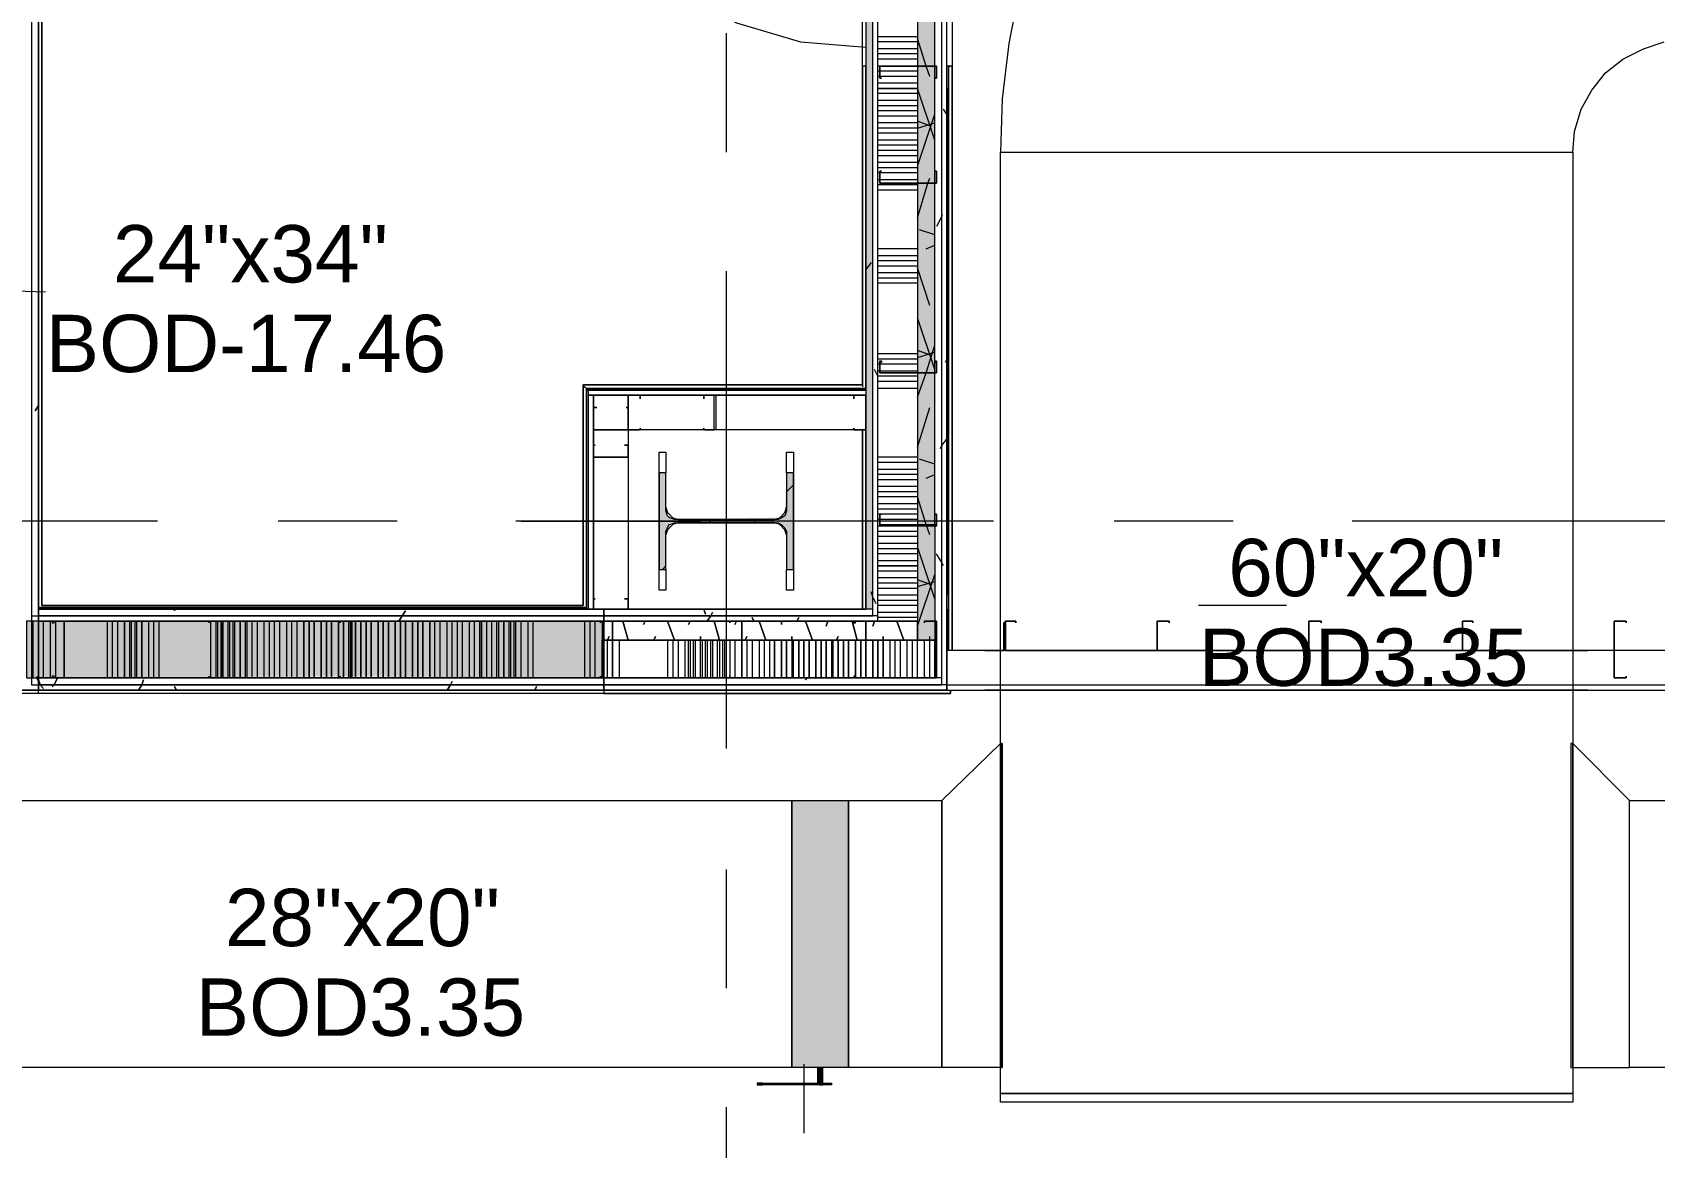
# Model space of a CAD drawing. Header units: metres. Extents: x 98 to 337, y -7 to 53.
# Drawn here: x 115.287 to 119.598, y 24.185 to 27.149 of the extents above; entities that cross this region are included whole.
import ezdxf

# ---------------------------------------------------------------- set-up
doc = ezdxf.new("R2010")
doc.units = ezdxf.units.M
doc.layers.add('HVAC - Ductos', color=5, linetype='Continuous', lineweight=0)
doc.layers.add('PDF_Text', color=7, linetype='Continuous', lineweight=0)
doc.layers.add('PDF_Geometry', color=7, linetype='Continuous', lineweight=0, true_color=0xaaaaaa)
doc.layers.add('PDF_Solid Fills', color=7, linetype='Continuous', lineweight=0, true_color=0xffffff)
doc.styles.add('PDF Helvetica', font='')
doc.styles.get('PDF Helvetica').set_extended_font_data('Helvetica')

msp = doc.modelspace()

# ---------------------------------------------------------------- hatches: boundary and pattern name
at = {"layer": 'PDF_Solid Fills', "lineweight": 0, "transparency": 33554559}
h = msp.add_hatch(color=256, dxfattribs=at)
h.paths.add_polyline_path([(117.6395, 25.8409), (117.6853, 25.8409), (117.6853, 28.3516), (117.6395, 28.3516)])
h.paths.add_polyline_path([(117.6395, 25.5339), (117.6853, 25.5339), (117.6853, 25.8363), (117.6395, 25.8363)])
for points in [[(117.5067, 28.1776), (117.5158, 28.1867), (117.5021, 28.1867), (117.5021, 25.6164), (117.5204, 25.6164), (117.5204, 28.1821), (117.5158, 28.1821), (117.5067, 28.173)], [(116.9705, 25.8775), (116.9705, 25.9783), (116.9523, 25.9783), (116.9523, 25.7218), (116.9705, 25.7218), (116.9705, 25.8272), (116.9797, 25.8454), (117.2775, 25.8454), (117.2913, 25.8318), (117.2913, 25.7218), (117.3096, 25.7218), (117.3096, 25.9783), (117.2913, 25.9783), (117.2867, 25.8684), (117.2684, 25.8592), (116.9935, 25.8546), (116.9935, 25.8592), (116.9797, 25.8638), (116.9751, 25.8638), (116.9751, 25.8775)], [(116.1367, 25.4377), (116.8056, 25.4331), (116.8056, 25.5843), (115.2707, 25.5843), (115.2707, 25.4331), (116.1322, 25.4377)], [(116.8056, 25.4331), (116.8056, 25.5843), (115.3029, 25.5843), (115.3029, 25.4331), (116.1322, 25.4377), (116.1367, 25.4377)]]:
    msp.add_hatch(color=256, dxfattribs=at).paths.add_polyline_path(points)

# ---------------------------------------------------------------- linework, layer by layer
at = {"layer": 'HVAC - Ductos', "lineweight": 0}
msp.add_lwpolyline([(117.9098, 27.2612), (117.8823, 27.1192), (117.864, 26.9726), (117.8594, 26.8305), (119.3805, 26.8305), (119.3851, 26.8855), (119.4034, 26.9451), (119.431, 26.9954), (119.4676, 27.0413), (119.5134, 27.078), (119.5684, 27.1054), (119.6234, 27.1238)], dxfattribs=at)
for points in [[(119.3805, 26.8305), (119.3805, 24.3289), (117.8594, 24.3289), (117.8594, 26.8305)], [(117.864, 25.259), (117.864, 24.3976), (117.7036, 24.3976), (117.7036, 25.1078), (117.8594, 25.259)], [(117.864, 25.259), (117.8594, 25.259), (117.8594, 24.3976), (117.864, 24.3976)], [(119.3759, 24.3976), (119.3805, 24.3976), (119.3805, 25.259), (119.3759, 25.259)], [(119.3759, 24.3976), (119.5318, 24.3976), (119.5318, 25.1078), (119.3805, 25.259), (119.3759, 25.259)], [(117.305, 24.3976), (115.06, 24.3976), (115.06, 25.1078), (117.305, 25.1078)], [(117.4562, 24.3976), (117.305, 24.3976), (117.305, 25.1078), (117.4562, 25.1078)], [(117.4562, 25.1078), (117.7036, 25.1078), (117.7036, 24.3976), (117.4562, 24.3976)], [(119.7791, 24.3976), (119.5318, 24.3976), (119.5318, 25.1078), (119.7791, 25.1078)], [(117.8594, 24.3289), (119.3805, 24.3289), (119.3805, 24.306), (117.8594, 24.306)]]:
    msp.add_lwpolyline(points, close=True, dxfattribs=at)
at = {"layer": 'HVAC - Ductos', "lineweight": 0, "transparency": 33554559}
msp.add_solid([(117.305, 25.1078), (117.305, 24.3977), (117.4562, 25.1078), (117.4562, 24.3977)], dxfattribs=at)
at = {"layer": 'PDF_Geometry', "lineweight": 0}
for points in [[(119.6967, 25.5064), (119.4905, 25.5064), (117.7174, 25.5064), (117.7174, 25.6164), (117.7174, 28.3837), (117.7174, 29.9873), (117.5021, 29.9873), (116.1138, 29.9873), (116.1138, 33.3182), (117.5021, 33.3182), (117.7174, 33.3182), (117.7174, 34.7477), (117.7174, 35.3846), (117.7174, 35.4945), (119.6967, 35.4945), (119.6967, 35.3846), (119.6967, 25.6164)], [(115.2845, 28.37), (115.2845, 25.4148), (115.3029, 25.4148), (115.3029, 28.37)], [(117.5204, 28.1867), (117.5021, 28.1867), (115.3029, 28.1867), (115.2845, 28.1867), (115.2845, 28.1684), (115.2845, 25.6164), (115.2845, 25.5981), (115.3029, 25.5981), (115.3029, 25.6164), (115.3029, 25.5889), (115.3029, 25.6164), (115.3029, 25.5981), (116.8056, 25.5981), (117.5204, 25.5981), (117.5204, 25.6164)], [(115.3029, 28.1684), (117.5021, 28.1684), (117.5021, 25.6164), (116.8056, 25.6164), (115.3029, 25.6164)], [(115.3029, 25.6164), (115.3029, 28.1684)], [(115.312, 25.6255), (115.312, 28.1592)], [(115.312, 25.6255), (115.312, 28.1592)], [(115.3029, 28.0905), (115.3029, 25.653)], [(117.4929, 27.0596), (117.4929, 28.0584), (117.5021, 28.0584), (117.5021, 27.0596)], [(117.7174, 27.0596), (117.7174, 28.0584), (117.7311, 28.0584), (117.7311, 27.0596)], [(117.5387, 27.055), (117.5387, 27.0596), (117.6899, 27.0596), (117.6899, 27.055), (117.6899, 27.0276), (117.6853, 27.0276), (117.6899, 27.0276), (117.6899, 27.055), (117.6899, 27.0596), (117.5387, 27.0596), (117.5387, 27.055), (117.5387, 27.0276)], [(117.7311, 27.0596), (117.7311, 25.5064)], [(117.5341, 27), (117.6395, 27)], [(117.5433, 27.0276), (117.5387, 27.0276)], [(117.6899, 26.7481), (117.5387, 26.7481), (117.5387, 26.7801), (117.5433, 26.7801), (117.5387, 26.7801), (117.5387, 26.7481), (117.6899, 26.7481), (117.6899, 26.7801)], [(117.6853, 26.7801), (117.6899, 26.7801)], [(117.6899, 26.2441), (117.5387, 26.2441), (117.5387, 26.2761), (117.5433, 26.2761), (117.5433, 26.2715), (117.5387, 26.2715), (117.5387, 26.2441), (117.6899, 26.2441), (117.6899, 26.2715), (117.6853, 26.2715), (117.6853, 26.2761), (117.6899, 26.2761)], [(116.7506, 26.212), (117.4929, 26.212)], [(116.7506, 26.212), (116.7506, 26.2074), (116.7552, 26.2074), (116.7598, 26.2029), (116.7598, 26.1983), (117.5021, 26.1983), (116.7598, 26.1983), (117.5021, 26.1983), (116.7598, 26.1983), (116.7598, 25.6164), (116.7598, 26.2029), (116.7598, 25.6164), (116.7598, 26.2029), (116.7598, 25.6164), (116.7598, 26.1983), (116.7598, 26.0929), (116.7598, 25.6164), (116.7598, 26.1983), (116.7598, 26.2029), (116.7552, 26.2074), (116.7506, 26.2074)], [(116.7598, 26.2029), (117.5021, 26.2029)], [(116.8698, 26.1799), (116.8698, 26.1845), (116.7782, 26.1845), (116.7782, 26.1799), (116.7782, 26.1524), (116.7873, 26.1524), (116.7782, 26.1524), (116.7782, 26.1799), (116.7782, 26.1845), (116.8698, 26.1845), (116.8698, 26.1799), (116.8698, 26.1524)], [(116.8698, 26.1845), (116.8698, 26.1799), (116.8698, 26.0929), (116.9018, 26.0929), (116.9018, 26.0975), (116.9018, 26.0929), (116.8698, 26.0929), (116.8698, 26.1799), (116.8698, 26.1845), (116.9018, 26.1845)], [(116.9018, 26.1753), (116.9018, 26.1845)], [(117.0989, 26.0929), (117.0989, 26.1799), (117.0989, 26.1845), (117.0713, 26.1845), (117.0713, 26.1753), (117.0713, 26.1845), (117.0989, 26.1845), (117.1034, 26.1845), (117.1034, 26.1799), (117.1034, 26.0929), (117.0989, 26.0929), (117.0713, 26.0929)], [(117.5021, 26.0929), (117.5021, 26.1799), (117.5021, 26.1845), (117.47, 26.1845), (117.47, 26.1753), (117.47, 26.1845), (117.5021, 26.1845), (117.5021, 26.1799), (117.5021, 26.0929), (117.47, 26.0929)], [(116.8652, 26.1524), (116.8698, 26.1524)], [(116.8698, 26.0929), (116.7782, 26.0929)], [(117.0713, 26.0975), (117.0713, 26.0929)], [(117.47, 26.0975), (117.47, 26.0929)], [(117.4929, 26.0929), (117.4929, 25.6164)], [(116.7782, 26.0196), (116.8698, 26.0196), (116.8698, 26.0516), (116.8606, 26.0516), (116.8698, 26.0516), (116.8698, 26.0196), (116.7782, 26.0196), (116.7782, 26.0516)], [(116.7827, 26.0516), (116.7782, 26.0516)], [(117.2913, 25.7217), (117.3096, 25.7217), (117.3096, 25.9783), (117.2913, 25.9783), (117.2913, 25.8775), (117.2867, 25.8638), (117.2775, 25.8592), (117.2684, 25.8546), (116.9935, 25.8546), (116.9797, 25.8592), (116.9751, 25.8638), (116.9705, 25.8775), (116.9705, 25.9783), (116.9523, 25.9783), (116.9523, 25.7217), (116.9705, 25.7217), (116.9705, 25.8226), (116.9751, 25.8318), (116.9797, 25.8409), (116.9935, 25.8454), (117.2684, 25.8454), (117.2775, 25.8409), (117.2867, 25.8318), (117.2913, 25.8226)], [(117.6899, 25.8409), (117.6899, 25.8363), (117.5387, 25.8363), (117.5387, 25.8409), (117.5387, 25.8684), (117.5433, 25.8684), (117.5387, 25.8684), (117.5387, 25.8409), (117.6899, 25.8409), (117.6899, 25.8684)], [(117.6853, 25.8684), (117.6899, 25.8684)], [(117.5341, 25.7309), (117.6395, 25.7309)], [(115.3029, 25.6209), (116.7598, 25.6209)], [(116.8056, 25.5981), (116.8056, 25.6164), (115.3029, 25.6164), (115.3029, 25.5981)], [(116.7506, 25.6255), (115.312, 25.6255)], [(116.7827, 25.6439), (116.7782, 25.6439)], [(116.8056, 25.6164), (116.8056, 25.5981), (117.5204, 25.5981), (117.5204, 25.6164)], [(116.8698, 25.6439), (116.8606, 25.6439), (116.8698, 25.6439), (116.8698, 25.6164)], [(116.8056, 25.5843), (116.8056, 25.5981), (115.3029, 25.5981), (115.3029, 25.5843)], [(115.3395, 25.4331), (115.3715, 25.4331), (115.3715, 25.5797), (115.3715, 25.5843), (115.3395, 25.5843), (115.3395, 25.5797), (115.3441, 25.5797), (115.3441, 25.5843), (115.3715, 25.5843), (115.3715, 25.5797), (115.3715, 25.4331), (115.3441, 25.4331), (115.3441, 25.4377), (115.3395, 25.4377)], [(115.5319, 25.5843), (115.5319, 25.4331)], [(115.5778, 25.5843), (115.5778, 25.4331)], [(115.7564, 25.4331), (115.7885, 25.4331), (115.7885, 25.5797), (115.7885, 25.5843), (115.7564, 25.5843), (115.7564, 25.5797), (115.7564, 25.5843), (115.7885, 25.5843), (115.7885, 25.5797), (115.7885, 25.4331), (115.7564, 25.4331), (115.7564, 25.4377)], [(115.7931, 25.5843), (115.7931, 25.4331)], [(115.8389, 25.5843), (115.8389, 25.4331)], [(116.0084, 25.5843), (116.0084, 25.4331)], [(116.0221, 25.5843), (116.0221, 25.4331)], [(116.0359, 25.5843), (116.0359, 25.4331)], [(116.0542, 25.5843), (116.0542, 25.4331)], [(116.068, 25.5843), (116.068, 25.4331)], [(116.0817, 25.5843), (116.0817, 25.4331)], [(116.1, 25.5843), (116.1, 25.4331)], [(116.1046, 25.4331), (116.1322, 25.4331), (116.1367, 25.4331), (116.1367, 25.5797), (116.1367, 25.5843), (116.1322, 25.5843), (116.1046, 25.5843), (116.1046, 25.5797), (116.1046, 25.5843), (116.1322, 25.5843), (116.1322, 25.5797), (116.1322, 25.4331), (116.1046, 25.4331), (116.1046, 25.4377)], [(116.1138, 25.5843), (116.1138, 25.4331)], [(116.1276, 25.5843), (116.1276, 25.4331)], [(116.1458, 25.5843), (116.1458, 25.4331)], [(116.1596, 25.5843), (116.1596, 25.4331)], [(116.1734, 25.5843), (116.1734, 25.4331)], [(116.1871, 25.5843), (116.1871, 25.4331)], [(116.2054, 25.5843), (116.2054, 25.4331)], [(116.2192, 25.5843), (116.2192, 25.4331)], [(116.2329, 25.5843), (116.2329, 25.4331)], [(116.2512, 25.5843), (116.2512, 25.4331)], [(116.265, 25.5843), (116.265, 25.4331)], [(116.2787, 25.5843), (116.2787, 25.4331)], [(116.297, 25.5843), (116.297, 25.4331)], [(116.3108, 25.5843), (116.3108, 25.4331)], [(116.3245, 25.5843), (116.3245, 25.4331)], [(116.3429, 25.5843), (116.3429, 25.4331)], [(116.4483, 25.5797), (116.4483, 25.5843)], [(116.4803, 25.5843), (116.4803, 25.5797), (116.4803, 25.4331), (116.4483, 25.4331), (116.4483, 25.4377), (116.4483, 25.4331), (116.4803, 25.4331), (116.4803, 25.5797), (116.4803, 25.5843), (116.4483, 25.5843)], [(116.5399, 25.5843), (116.5399, 25.4331)], [(116.7964, 25.5797), (116.7964, 25.5843)], [(116.824, 25.5843), (116.8285, 25.5843), (116.8285, 25.5797), (116.8285, 25.4331), (116.824, 25.4331), (116.7964, 25.4331), (116.7964, 25.4377), (116.7964, 25.4331), (116.824, 25.4331), (116.8285, 25.4331), (116.8285, 25.5797), (116.8285, 25.5843), (116.824, 25.5843), (116.7964, 25.5843)], [(116.8056, 25.5981), (116.8056, 25.5843), (117.5341, 25.5843), (117.5341, 25.5981)], [(116.8056, 25.5843), (116.8056, 25.5339), (116.8285, 25.5339), (117.1721, 25.5339), (117.5021, 25.5339), (117.6395, 25.5339), (117.6395, 25.5843)], [(117.1401, 25.4331), (117.1721, 25.4331), (117.1721, 25.5797), (117.1721, 25.5843), (117.1401, 25.5843), (117.1401, 25.5797), (117.1401, 25.5843), (117.1721, 25.5843), (117.1721, 25.5797), (117.1721, 25.4331), (117.1401, 25.4331), (117.1401, 25.4377)], [(117.47, 25.4331), (117.5021, 25.4331), (117.5021, 25.5797), (117.5021, 25.5843), (117.47, 25.5843), (117.47, 25.5797), (117.4745, 25.5797), (117.4745, 25.5843), (117.5021, 25.5843), (117.5021, 25.5797), (117.5021, 25.4331), (117.4745, 25.4331), (117.4745, 25.4377), (117.47, 25.4377)], [(117.6578, 25.5797), (117.6578, 25.5843)], [(117.6899, 25.5843), (117.6899, 25.5797), (117.6899, 25.4331), (117.6578, 25.4331), (117.6578, 25.4377), (117.6578, 25.4331), (117.6899, 25.4331), (117.6899, 25.5797), (117.6899, 25.5843), (117.6578, 25.5843)], [(117.8732, 25.5064), (117.8732, 25.5797), (117.8732, 25.5843), (117.8686, 25.5797), (117.8686, 25.5064), (117.8686, 25.5797), (117.8732, 25.5843), (117.9006, 25.5843), (117.8732, 25.5843), (117.9006, 25.5843), (117.8732, 25.5843), (117.8732, 25.5797)], [(117.9006, 25.5797), (117.9006, 25.5843)], [(117.9006, 25.5797), (117.9006, 25.5843)], [(118.2763, 25.5843), (118.2763, 25.5797), (118.2763, 25.5843), (118.3084, 25.5843)], [(118.2763, 25.5843), (118.2763, 25.5797), (118.2763, 25.5843), (118.3084, 25.5843)], [(118.3084, 25.5797), (118.3084, 25.5843)], [(118.6841, 25.5843), (118.6795, 25.5843), (118.6795, 25.5797), (118.6795, 25.5843), (118.6841, 25.5843), (118.7116, 25.5843)], [(118.6841, 25.5843), (118.6795, 25.5843), (118.6795, 25.5797), (118.6795, 25.5843), (118.6841, 25.5843), (118.7116, 25.5843)], [(118.7116, 25.5797), (118.7116, 25.5843)], [(119.0873, 25.5843), (119.0873, 25.5797), (119.0873, 25.5843), (119.1148, 25.5843)], [(119.0873, 25.5843), (119.0873, 25.5797), (119.0873, 25.5843), (119.1148, 25.5843)], [(119.1148, 25.5797), (119.1148, 25.5843)], [(119.5226, 25.5843), (119.4905, 25.5843), (119.4905, 25.5797), (119.4905, 25.4331), (119.5226, 25.4331), (119.5226, 25.4377), (119.5226, 25.4331), (119.4905, 25.4331), (119.4905, 25.5797), (119.4905, 25.5843), (119.5226, 25.5843), (119.5226, 25.5797)], [(117.2592, 25.4331), (117.2592, 25.5339)], [(117.2775, 25.5339), (117.2775, 25.4331)], [(117.2913, 25.5339), (117.2913, 25.4331)], [(117.3234, 25.5339), (117.3234, 25.4331)], [(117.3371, 25.5339), (117.3371, 25.4331)], [(117.3508, 25.5339), (117.3508, 25.4331)], [(117.3692, 25.5339), (117.3692, 25.4331)], [(117.3829, 25.5339), (117.3829, 25.4331)], [(117.3966, 25.5339), (117.3966, 25.4331)], [(117.4287, 25.5339), (117.4287, 25.4331)], [(117.4425, 25.5339), (117.4425, 25.4331)], [(117.4562, 25.5339), (117.4562, 25.4331)], [(117.4745, 25.5339), (117.4745, 25.4331)], [(117.4883, 25.5339), (117.4883, 25.4331)], [(117.5021, 25.5339), (117.5021, 25.4331)], [(117.5204, 25.5339), (117.5204, 25.4331)], [(117.5341, 25.5339), (117.5341, 25.4331)], [(117.5479, 25.5339), (117.5479, 25.4331)], [(115.3029, 25.401), (115.2845, 25.401), (115.2707, 25.401), (107.0466, 25.401), (112.311, 25.401), (113.3235, 25.401)], [(115.3029, 25.401), (115.3029, 25.4285)], [(116.8056, 25.401), (115.3029, 25.401), (116.8056, 25.401), (116.8056, 25.4148), (115.3029, 25.4148), (115.3029, 25.401)], [(116.8056, 25.401), (115.3029, 25.401)], [(115.3715, 25.4331), (115.7564, 25.4331)], [(115.7885, 25.4331), (116.1046, 25.4331)], [(116.4803, 25.4331), (116.7964, 25.4331)], [(116.8056, 25.4148), (116.8056, 25.401), (117.7174, 25.401), (117.7174, 25.4148)], [(117.7174, 25.401), (116.8056, 25.401)]]:
    msp.add_lwpolyline(points, close=True, dxfattribs=at)
for points in [[(107.0099, 30.6471), (107.0099, 28.1684), (107.0466, 28.1684), (107.0466, 25.6164), (107.0466, 25.401), (115.3029, 25.401), (116.8056, 25.401), (117.7174, 25.401), (119.6967, 25.401)], [(115.3029, 25.401), (115.3029, 28.3837), (115.3029, 25.401)], [(115.3029, 25.4148), (116.8056, 25.4148), (117.7036, 25.4148), (117.7036, 25.4331), (117.7036, 25.6164), (117.7036, 28.3516), (117.7036, 28.37)], [(117.6853, 25.8409), (117.6853, 26.2441), (117.6853, 26.7481), (117.6853, 27.0596), (117.6853, 27.4628), (117.6853, 27.8705), (117.6853, 28.0584), (117.6853, 28.3516)], [(117.7174, 25.6164), (117.7174, 28.3516)], [(117.6395, 27.4628), (117.6395, 27.0596), (117.6395, 26.7481), (117.6395, 26.2441), (117.6395, 25.8409), (117.6395, 25.6164), (117.6395, 25.5843), (117.6395, 25.5339), (117.5021, 25.5339), (117.1721, 25.5339), (116.8285, 25.5339), (116.8056, 25.5339), (116.8056, 25.5843), (117.5341, 25.5843), (117.6395, 25.5843), (117.5341, 25.5843), (117.5341, 25.5981), (117.5341, 25.6164), (117.5341, 28.2004)], [(117.4929, 28.0584), (117.4929, 28.1592), (117.4929, 28.0584), (117.4929, 28.1592), (115.312, 28.1592), (117.4929, 28.1592), (117.4975, 28.1592), (117.5021, 28.1638), (117.5021, 28.1684), (115.3029, 28.1684), (117.5021, 28.1684), (115.3029, 28.1684), (115.3029, 28.1867), (115.3029, 28.1684), (115.3029, 28.1958), (115.3029, 28.1684), (117.5021, 28.1684), (117.5021, 25.6164)], [(115.3029, 25.6164), (115.3029, 28.1684), (115.3029, 25.6164)], [(115.3029, 25.6164), (115.3029, 28.1684), (115.3029, 25.6164)], [(115.3029, 28.1684), (115.3029, 25.6164)], [(116.9569, 27.2887), (116.9981, 27.252), (117.1584, 27.1741), (117.328, 27.1238), (117.5021, 27.11)], [(117.1309, 27.1466), (117.1309, 26.8305)], [(117.6395, 27.1375), (117.5341, 27.1375)], [(117.6395, 27.1238), (117.5341, 27.1238)], [(117.6395, 27.1054), (117.5341, 27.1054)], [(117.6395, 27.0917), (117.5341, 27.0917)], [(117.6395, 27.078), (117.5341, 27.078)], [(117.5021, 25.9921), (117.5021, 25.6164), (117.5021, 26.0929), (116.8698, 26.0929), (116.8698, 25.6164), (116.7782, 25.6164), (116.7782, 25.6439), (116.7782, 25.6164), (116.7782, 26.0929), (116.7782, 26.1845), (117.5021, 26.1845), (116.7644, 26.1845), (116.7644, 26.1983), (117.5021, 26.1983), (116.7598, 26.1983), (116.7598, 26.2029), (116.7552, 26.2074), (116.7506, 26.2074), (116.7506, 26.212), (117.4929, 26.212), (117.4929, 27.0596), (117.4929, 26.2074)], [(117.5021, 27.0596), (117.4975, 27.0596)], [(117.5021, 27.0596), (117.5021, 26.1983)], [(117.5021, 26.1983), (117.5021, 27.0596)], [(117.5021, 26.1983), (117.5021, 27.0596)], [(117.6395, 27.0596), (117.5341, 27.0596)], [(117.6395, 27.0458), (117.5387, 27.0458), (117.5341, 27.0458)], [(117.6395, 27.0321), (117.5387, 27.0321), (117.5341, 27.0321)], [(117.7219, 27.0596), (117.7219, 25.5064), (117.7219, 27.0596)], [(117.7219, 25.5064), (117.7219, 27.0596), (117.7265, 27.0596)], [(117.5021, 27), (117.5021, 26.3265)], [(117.6395, 27.0138), (117.5341, 27.0138)], [(117.7174, 27), (117.7174, 25.653)], [(117.6395, 26.9863), (117.5341, 26.9863)], [(117.6395, 26.968), (117.5341, 26.968)], [(117.6395, 26.9542), (117.5341, 26.9542)], [(117.6395, 26.9405), (117.5341, 26.9405)], [(117.6395, 26.9268), (117.5341, 26.9268)], [(117.6395, 26.9084), (117.5341, 26.9084)], [(117.6395, 26.8947), (117.5341, 26.8947)], [(117.6395, 26.8809), (117.5341, 26.8809)], [(117.6395, 26.8626), (117.5341, 26.8626)], [(117.6395, 26.8489), (117.5341, 26.8489)], [(117.6395, 26.8351), (117.5341, 26.8351)], [(117.6395, 26.8213), (117.5341, 26.8213)], [(117.6395, 26.8031), (117.5341, 26.8031)], [(117.6395, 26.7893), (117.5341, 26.7893)], [(117.6395, 26.7755), (117.5387, 26.7755), (117.5341, 26.7755)], [(117.6395, 26.7572), (117.5387, 26.7572), (117.5341, 26.7572)], [(117.6395, 26.7435), (117.5341, 26.7435)], [(117.6395, 26.7297), (117.5341, 26.7297)], [(117.6395, 26.574), (117.5341, 26.574)], [(117.6395, 26.5556), (117.5341, 26.5556)], [(117.6395, 26.5419), (117.5341, 26.5419)], [(117.6395, 26.5281), (117.5341, 26.5281)], [(117.1309, 26.5144), (117.1309, 25.2453)], [(117.6395, 26.5098), (117.5341, 26.5098)], [(117.6395, 26.496), (117.5341, 26.496)], [(117.6395, 26.4823), (117.5341, 26.4823)], [(117.6395, 26.2945), (117.5341, 26.2945)], [(117.6395, 26.2807), (117.5341, 26.2807)], [(117.6395, 26.267), (117.5387, 26.267), (117.5341, 26.267)], [(117.6395, 26.2487), (117.5387, 26.2487), (117.5341, 26.2487)], [(117.6395, 26.2349), (117.5341, 26.2349)], [(117.6395, 26.2211), (117.5341, 26.2211)], [(117.5021, 26.1983), (117.5021, 26.0929), (116.8698, 26.0929), (116.8698, 25.6164), (116.7598, 25.6164), (115.3029, 25.6164), (116.8056, 25.6164), (117.5021, 25.6164), (117.4975, 25.6164)], [(116.7506, 26.212), (116.7506, 25.6255)], [(116.7506, 26.212), (116.7506, 26.2074), (116.7552, 26.2074), (116.7598, 26.2029), (116.7598, 26.1983), (116.7598, 25.6164)], [(116.7506, 25.6255), (116.7506, 26.212)], [(116.7506, 26.212), (116.7506, 25.6255)], [(116.7506, 25.6255), (116.7506, 26.212)], [(117.4929, 26.212), (116.7506, 26.212)], [(117.5021, 26.2029), (116.7598, 26.2029)], [(117.5021, 26.2029), (116.7598, 26.2029)], [(116.7644, 25.6164), (116.7644, 26.1845), (116.7782, 26.1845), (116.7782, 25.6164), (116.7644, 25.6164), (116.7644, 26.1983), (116.7598, 26.1983), (116.7598, 25.6164)], [(117.5021, 26.1983), (116.7598, 26.1983), (117.5021, 26.1983)], [(117.6395, 26.2029), (117.5341, 26.2029)], [(117.5021, 26.0929), (117.5021, 25.6164), (117.5021, 26.0929)], [(116.9705, 25.7217), (116.9705, 25.6668), (116.9523, 25.6668), (116.9523, 26.0333), (116.9705, 26.0333), (116.9705, 25.9783)], [(117.2913, 25.9783), (117.2913, 26.0333), (117.3096, 26.0333), (117.3096, 25.6668), (117.2913, 25.6668), (117.2913, 25.7217)], [(117.6395, 26.0196), (117.5341, 26.0196)], [(117.6395, 26.0058), (117.5341, 26.0058)], [(117.6395, 25.9875), (117.5341, 25.9875)], [(117.6395, 25.9738), (117.5341, 25.9738)], [(117.6395, 25.96), (117.5341, 25.96)], [(117.2913, 25.928), (117.3096, 25.9462)], [(117.6395, 25.9417), (117.5341, 25.9417)], [(117.6395, 25.928), (117.5341, 25.928)], [(117.6395, 25.9142), (117.5341, 25.9142)], [(116.9705, 25.8867), (116.9751, 25.873), (116.9889, 25.8592), (117.0026, 25.8546), (117.2592, 25.8546), (117.273, 25.8592), (117.2867, 25.873), (117.2913, 25.8867)], [(117.6395, 25.8958), (117.5341, 25.8958)], [(117.6395, 25.8821), (117.5341, 25.8821)], [(117.6395, 25.8684), (117.5387, 25.8684), (117.5341, 25.8684)], [(115.619, 25.85), (114.3498, 25.85)], [(117.6853, 25.8363), (117.6853, 25.6164), (117.6853, 25.5843), (117.6853, 25.5339), (117.6853, 25.4331), (117.6853, 25.5339), (117.5021, 25.5339), (117.1721, 25.5339), (116.8285, 25.5339), (116.8056, 25.5339), (116.8056, 25.5843), (115.3029, 25.5843), (115.2845, 25.5843), (115.2707, 25.5843), (115.2707, 25.4835), (115.2707, 25.4331), (115.2845, 25.4331), (115.3029, 25.4331), (115.3441, 25.4331), (115.3029, 25.4331), (115.3029, 25.5843), (116.8056, 25.5843), (116.8056, 25.4331), (116.8056, 25.5339)], [(116.2558, 25.85), (115.9397, 25.85)], [(117.8411, 25.85), (116.5719, 25.85)], [(117.2913, 25.8134), (117.2867, 25.8272), (117.273, 25.8409), (117.2592, 25.8454), (117.0026, 25.8454), (116.9889, 25.8409), (116.9751, 25.8272), (116.9705, 25.8134)], [(117.0851, 25.8454), (117.0943, 25.8546)], [(117.2042, 25.8454), (117.2134, 25.8546)], [(117.6395, 25.8546), (117.5387, 25.8546), (117.5341, 25.8546)], [(117.6395, 25.8363), (117.5341, 25.8363)], [(118.478, 25.85), (118.1618, 25.85)], [(120.0632, 25.85), (118.7941, 25.85)], [(117.6395, 25.8226), (117.5341, 25.8226)], [(117.6395, 25.8088), (117.5341, 25.8088)], [(117.6395, 25.7905), (117.5341, 25.7905)], [(117.6395, 25.7767), (117.5341, 25.7767)], [(117.6395, 25.763), (117.5341, 25.763)], [(117.6395, 25.7447), (117.5341, 25.7447)], [(116.9614, 25.7217), (116.9705, 25.7309)], [(117.6395, 25.7172), (117.5341, 25.7172)], [(117.6395, 25.6989), (117.5341, 25.6989)], [(117.6395, 25.6851), (117.5341, 25.6851)], [(117.6395, 25.6713), (117.5341, 25.6713)], [(117.6395, 25.653), (117.5341, 25.653)], [(115.3029, 25.6164), (116.7598, 25.6164), (115.3029, 25.6164)], [(115.3029, 25.6164), (116.7598, 25.6164), (115.3029, 25.6164)], [(115.3029, 25.6164), (116.7598, 25.6164)], [(116.8056, 25.6164), (115.3029, 25.6164), (116.8056, 25.6164)], [(116.7506, 25.6255), (115.312, 25.6255)], [(115.312, 25.6255), (116.7506, 25.6255)], [(116.8056, 25.6164), (117.5021, 25.6164), (116.8056, 25.6164)], [(117.6395, 25.6393), (117.5341, 25.6393)], [(117.6395, 25.6255), (117.5341, 25.6255)], [(117.7174, 25.5064), (117.7174, 25.4148), (117.7174, 25.5064), (117.7174, 25.6164), (117.7174, 25.4148), (117.7174, 25.401), (117.7174, 25.4148), (119.6967, 25.4148), (119.6967, 25.401), (129.4145, 25.401), (129.4145, 25.3919), (119.6875, 25.3919), (119.6967, 25.401), (119.6967, 25.4148), (119.6967, 25.5064)], [(115.2891, 25.4331), (115.2891, 25.5843)], [(115.3029, 25.4331), (115.3029, 25.5843)], [(115.3166, 25.4331), (115.3166, 25.5843)], [(115.3349, 25.4331), (115.3349, 25.5843)], [(115.3487, 25.4331), (115.3487, 25.5843)], [(115.4861, 25.4331), (115.4861, 25.5843)], [(115.4998, 25.4331), (115.4998, 25.5843)], [(115.5136, 25.4331), (115.5136, 25.5843)], [(115.5456, 25.4331), (115.5456, 25.5843)], [(115.5502, 25.4331), (115.5502, 25.5843)], [(115.5594, 25.4331), (115.5594, 25.5843)], [(115.564, 25.4331), (115.564, 25.5843)], [(115.596, 25.4331), (115.596, 25.5843)], [(115.6098, 25.4331), (115.6098, 25.5843)], [(115.6236, 25.4331), (115.6236, 25.5843)], [(115.761, 25.4331), (115.761, 25.5843)], [(115.7747, 25.4331), (115.7747, 25.5843)], [(115.7793, 25.4331), (115.7793, 25.5843)], [(115.8068, 25.4331), (115.8068, 25.5843)], [(115.8114, 25.4331), (115.8114, 25.5843)], [(115.8205, 25.4331), (115.8205, 25.5843)], [(115.8251, 25.4331), (115.8251, 25.5843)], [(115.8527, 25.4331), (115.8527, 25.5843)], [(115.8572, 25.4331), (115.8572, 25.5843)], [(115.8709, 25.4331), (115.8709, 25.5843)], [(115.8847, 25.4331), (115.8847, 25.5843)], [(115.903, 25.4331), (115.903, 25.5843)], [(115.9167, 25.4331), (115.9167, 25.5843)], [(115.9305, 25.4331), (115.9305, 25.5843)], [(115.9443, 25.4331), (115.9443, 25.5843)], [(115.9626, 25.4331), (115.9626, 25.5843)], [(115.9763, 25.4331), (115.9763, 25.5843)], [(115.9901, 25.4331), (115.9901, 25.5843)], [(116.0542, 25.4331), (116.0542, 25.5843)], [(116.1322, 25.4331), (116.4483, 25.4331), (116.1322, 25.4331), (116.4483, 25.4331), (116.4483, 25.5843)], [(116.2787, 25.4331), (116.2787, 25.5843)], [(116.3566, 25.4331), (116.3566, 25.5843)], [(116.3704, 25.4331), (116.3704, 25.5843)], [(116.3887, 25.4331), (116.3887, 25.5843)], [(116.4025, 25.4331), (116.4025, 25.5843)], [(116.4162, 25.4331), (116.4162, 25.5843)], [(116.4299, 25.4331), (116.4299, 25.5843)], [(116.462, 25.4331), (116.462, 25.5843)], [(116.4757, 25.4331), (116.4757, 25.5843)], [(116.4941, 25.4331), (116.4941, 25.5843)], [(116.5078, 25.4331), (116.5078, 25.5843)], [(116.5215, 25.4331), (116.5215, 25.5843)], [(116.5261, 25.4331), (116.5261, 25.5843)], [(116.5536, 25.4331), (116.5536, 25.5843)], [(116.5582, 25.4331), (116.5582, 25.5843)], [(116.5674, 25.4331), (116.5674, 25.5843)], [(116.5719, 25.4331), (116.5719, 25.5843)], [(116.5857, 25.4331), (116.5857, 25.5843)], [(116.604, 25.4331), (116.604, 25.5843)], [(116.6178, 25.4331), (116.6178, 25.5843)], [(116.7552, 25.4331), (116.7552, 25.5843)], [(116.769, 25.4331), (116.769, 25.5843)], [(116.7827, 25.4331), (116.7827, 25.5843)], [(116.801, 25.5843), (116.801, 25.4331), (116.801, 25.5339)], [(117.6395, 25.6072), (117.5341, 25.6072)], [(117.6395, 25.5935), (117.5341, 25.5935)], [(118.2763, 25.5064), (118.2763, 25.5797), (118.2763, 25.5064)], [(118.2763, 25.5064), (118.2763, 25.5797), (118.2763, 25.5064)], [(118.3084, 25.5797), (118.3084, 25.5843)], [(118.3084, 25.5843), (118.3084, 25.5797)], [(118.6795, 25.5064), (118.6795, 25.5797), (118.6795, 25.5064)], [(118.6795, 25.5064), (118.6795, 25.5797), (118.6795, 25.5064)], [(118.7116, 25.5797), (118.7116, 25.5843)], [(118.7116, 25.5843), (118.7116, 25.5797)], [(119.0873, 25.5064), (119.0873, 25.5797), (119.0873, 25.5064)], [(119.0873, 25.5064), (119.0873, 25.5797), (119.0873, 25.5064)], [(119.1148, 25.5797), (119.1148, 25.5843)], [(119.1148, 25.5843), (119.1148, 25.5797)], [(116.8148, 25.4331), (116.8148, 25.5339)], [(117.1401, 25.5339), (117.1401, 25.4331), (116.824, 25.4331), (117.1401, 25.4331), (116.824, 25.4331)], [(116.8285, 25.4331), (116.8285, 25.5339)], [(116.8468, 25.4331), (116.8468, 25.5339)], [(116.9751, 25.5339), (116.9751, 25.4331)], [(116.9889, 25.5339), (116.9889, 25.4331)], [(117.0026, 25.5339), (117.0026, 25.4331)], [(117.0209, 25.5339), (117.0209, 25.4331)], [(117.0301, 25.4331), (117.0301, 25.5339)], [(117.0347, 25.5339), (117.0347, 25.4331)], [(117.0439, 25.4331), (117.0439, 25.5339)], [(117.0485, 25.5339), (117.0485, 25.4331)], [(117.0622, 25.4331), (117.0622, 25.5339)], [(117.0668, 25.5339), (117.0668, 25.4331)], [(117.0759, 25.4331), (117.0759, 25.5339)], [(117.0805, 25.5339), (117.0805, 25.4331)], [(117.0897, 25.4331), (117.0897, 25.5339)], [(117.0943, 25.5339), (117.0943, 25.4331)], [(117.108, 25.4331), (117.108, 25.5339)], [(117.1126, 25.5339), (117.1126, 25.4331)], [(117.1217, 25.4331), (117.1217, 25.5339)], [(117.1263, 25.5339), (117.1263, 25.4331)], [(117.1538, 25.5339), (117.1538, 25.4331)], [(117.1721, 25.5339), (117.1721, 25.4331), (117.4745, 25.4331), (117.1721, 25.4331), (117.4745, 25.4331)], [(117.1859, 25.5339), (117.1859, 25.4331)], [(117.1996, 25.5339), (117.1996, 25.4331)], [(117.218, 25.5339), (117.218, 25.4331)], [(117.2318, 25.5339), (117.2318, 25.4331)], [(117.2455, 25.5339), (117.2455, 25.4331)], [(117.305, 25.5339), (117.305, 25.4331)], [(117.3096, 25.4331), (117.3096, 25.5339)], [(117.4104, 25.5339), (117.4104, 25.4331)], [(117.415, 25.4331), (117.415, 25.5339)], [(117.5021, 25.4331), (117.6578, 25.4331), (117.5021, 25.4331), (117.6578, 25.4331), (117.6578, 25.5339)], [(117.5662, 25.4331), (117.5662, 25.5339)], [(117.5799, 25.4331), (117.5799, 25.5339)], [(117.5937, 25.4331), (117.5937, 25.5339)], [(117.612, 25.4331), (117.612, 25.5339)], [(117.6257, 25.4331), (117.6257, 25.5339)], [(117.6395, 25.4331), (117.6395, 25.5339), (117.6853, 25.5339), (117.6395, 25.5339)], [(117.6715, 25.4331), (117.6715, 25.5339)], [(117.8182, 25.5064), (117.8686, 25.5064)], [(117.8732, 25.5064), (118.2763, 25.5064), (118.6795, 25.5064), (119.0873, 25.5064), (119.4218, 25.5064)], [(117.7174, 25.401), (117.7174, 25.4148), (117.7174, 25.401), (116.8056, 25.401), (116.8056, 25.3919), (117.7265, 25.3919), (117.7265, 25.401), (117.7265, 25.3919), (116.8056, 25.3919), (115.3029, 25.3919), (113.3235, 25.3919), (113.3235, 25.401)], [(115.3441, 25.4331), (115.3029, 25.4331), (115.3029, 25.4148), (116.8056, 25.4148), (116.8056, 25.4331), (116.8056, 25.4148), (117.7036, 25.4148), (117.7036, 25.4331), (117.6899, 25.4331)], [(115.3029, 25.3919), (115.3029, 25.401)], [(115.3029, 25.401), (116.8056, 25.401)], [(115.3715, 25.4331), (115.7564, 25.4331)], [(115.7885, 25.4331), (116.1046, 25.4331)], [(116.4803, 25.4331), (116.7964, 25.4331)], [(116.8056, 25.401), (116.8056, 25.3919)], [(116.8056, 25.401), (117.7174, 25.401), (116.8056, 25.401)], [(119.4218, 25.401), (117.8182, 25.401)], [(116.8056, 25.3919), (115.3029, 25.3919)], [(117.1309, 24.9245), (117.1309, 24.6084)], [(117.1309, 24.2923), (117.1309, 23.0231)]]:
    msp.add_lwpolyline(points, dxfattribs=at)
at = {"layer": 'PDF_Geometry', "color": 254, "lineweight": 0, "true_color": 0xdddddd}
for points in [[(117.6715, 27.0321), (117.6624, 27.0596), (117.6395, 27.1329)], [(117.6853, 26.8626), (117.6395, 27)], [(117.6395, 26.7939), (117.6853, 26.9314)], [(117.6761, 26.8992), (117.6395, 26.913)], [(117.6395, 26.8947), (117.6853, 26.9084)], [(117.6395, 26.6565), (117.667, 26.7481), (117.6715, 26.7618)], [(117.6853, 26.6106), (117.6441, 26.6243)], [(117.6624, 26.574), (117.6853, 26.5831)], [(117.6715, 26.4228), (117.6395, 26.5236)], [(117.6853, 26.2532), (117.6395, 26.3907)], [(117.6395, 26.1799), (117.6624, 26.2441), (117.6853, 26.3174)], [(117.6761, 26.2899), (117.6395, 26.3036)], [(117.6395, 26.2853), (117.6853, 26.2991)], [(117.6395, 26.047), (117.6715, 26.1524)], [(117.6853, 26.0012), (117.6441, 26.015)], [(117.6624, 25.9646), (117.6853, 25.9738)], [(117.6715, 25.8134), (117.6624, 25.8409), (117.6395, 25.9142)], [(117.6853, 25.6439), (117.6395, 25.7813)], [(117.6395, 25.5705), (117.6853, 25.708)], [(117.6761, 25.6805), (117.6395, 25.6943)], [(117.6395, 25.6759), (117.6853, 25.6897)], [(117.6715, 25.5339), (117.6715, 25.5431)]]:
    msp.add_lwpolyline(points, dxfattribs=at)
at = {"layer": 'PDF_Geometry', "color": 254, "lineweight": 0, "true_color": 0xeaeaea}
for points in [[(117.7174, 26.9314), (117.7082, 26.9451)], [(117.7036, 26.6656), (117.7036, 26.661), (117.6899, 26.6335)], [(117.5158, 26.5373), (117.5021, 26.519)], [(117.7174, 26.2807), (117.7128, 26.2715)], [(117.5341, 26.2349), (117.5249, 26.2532)], [(117.7174, 26.07), (117.7036, 26.0516), (117.6991, 26.0425)], [(117.7082, 25.7309), (117.7036, 25.7401), (117.6899, 25.763)], [(117.5295, 25.6301), (117.5204, 25.6485), (117.5158, 25.6622)], [(115.2983, 25.4377), (115.3029, 25.4285), (115.3074, 25.4148), (115.3166, 25.4056), (115.3074, 25.4148), (115.2983, 25.4331)]]:
    msp.add_lwpolyline(points, dxfattribs=at)
at = {"layer": 'PDF_Geometry', "color": 7, "lineweight": 0}
for points in [[(115.0554, 26.4686), (115.3211, 26.4594)], [(116.5857, 25.85), (116.824, 25.85), (117.0622, 25.85)], [(118.62, 25.6255), (118.3863, 25.6255)], [(117.3371, 24.4068), (117.3371, 24.2236)]]:
    msp.add_lwpolyline(points, dxfattribs=at)
at = {"layer": 'PDF_Geometry', "color": 254, "lineweight": 0, "true_color": 0xeaeaea}
for points in [[(115.2937, 26.1433), (115.3029, 26.157)], [(115.6648, 25.6164), (115.6648, 25.6118)], [(116.2696, 25.5981), (116.2787, 25.6118), (116.2696, 25.5981), (116.2604, 25.5843)], [(117.0713, 25.6164), (117.0759, 25.6026)], [(117.0805, 25.5843), (117.0897, 25.5981), (117.0943, 25.6072), (117.0897, 25.5981)], [(117.1996, 25.5935), (117.2042, 25.5843)], [(117.3188, 25.5843), (117.3234, 25.5935)], [(115.3441, 25.4148), (115.3532, 25.4331), (115.3441, 25.4148), (115.3395, 25.4102)], [(115.5778, 25.4148), (115.5823, 25.4285), (115.5778, 25.4148), (115.5686, 25.401)], [(115.6648, 25.4102), (115.6694, 25.401)], [(116.3979, 25.4148), (116.4025, 25.424), (116.3979, 25.4148), (116.3887, 25.401)], [(116.6223, 25.401), (116.6269, 25.4102)], [(117.3417, 25.4285), (117.3462, 25.4331)]]:
    msp.add_lwpolyline(points, close=True, dxfattribs=at)
at = {"layer": 'PDF_Geometry', "color": 254, "lineweight": 0, "true_color": 0xd2d2d2}
for points in [[(117.5799, 25.8363), (117.5799, 25.8409)], [(116.7964, 25.4331), (116.7964, 25.4377)]]:
    msp.add_lwpolyline(points, dxfattribs=at)
at = {"layer": 'PDF_Geometry', "color": 254, "lineweight": 0, "true_color": 0xdddddd}
for points in [[(116.856, 25.5843), (116.8698, 25.5339)], [(116.9156, 25.5843), (116.911, 25.5751)], [(116.9751, 25.5843), (116.9935, 25.5339)], [(117.0347, 25.5843), (117.0301, 25.5751)], [(117.0989, 25.5843), (117.1126, 25.5339)], [(117.1584, 25.5843), (117.1538, 25.5751)], [(117.218, 25.5843), (117.2363, 25.5339)], [(117.2775, 25.5843), (117.2775, 25.5751)], [(117.3417, 25.5843), (117.36, 25.5339)], [(117.4012, 25.5843), (117.3966, 25.5705)], [(117.4654, 25.5843), (117.4791, 25.5339)], [(117.5249, 25.5843), (117.5204, 25.5705)], [(117.5845, 25.5843), (117.6029, 25.5339)], [(116.8194, 25.5431), (116.8148, 25.5339)], [(116.9431, 25.5431), (116.9385, 25.5339)], [(117.0622, 25.5431), (117.0622, 25.5339)], [(117.1859, 25.5431), (117.1813, 25.5339)], [(117.305, 25.5431), (117.305, 25.5339)], [(117.4287, 25.5431), (117.4242, 25.5339)], [(117.5479, 25.5431), (117.5479, 25.5339)]]:
    msp.add_lwpolyline(points, close=True, dxfattribs=at)
at = {"layer": 'PDF_Geometry', "color": 1, "lineweight": 0}
for points in [[(117.2272, 24.3564), (117.2226, 24.3564), (117.218, 24.3564), (117.2134, 24.3564), (117.218, 24.3564), (117.2226, 24.3564), (117.2272, 24.3564), (117.3783, 24.3564), (117.4104, 24.3564), (117.4104, 24.3518), (117.3783, 24.3518), (117.3783, 24.3564), (117.3829, 24.3564), (117.3875, 24.3564), (117.3875, 24.3976)], [(117.3738, 24.3976), (117.3738, 24.3564)], [(117.2134, 24.3564), (117.2134, 24.3518)], [(117.3783, 24.3518), (117.2272, 24.3518), (117.2226, 24.3518), (117.218, 24.3518), (117.2134, 24.3518), (117.218, 24.3518), (117.2226, 24.3518), (117.2272, 24.3518)]]:
    msp.add_lwpolyline(points, dxfattribs=at)
msp.add_lwpolyline([(117.3783, 24.3518), (117.3829, 24.3518), (117.3875, 24.3518), (117.3829, 24.3518)], close=True, dxfattribs=at)
at = {"layer": 'PDF_Solid Fills', "color": 1, "lineweight": 0, "transparency": 33554559}
for points in [[(117.3738, 24.3976), (117.3738, 24.3564), (117.3875, 24.3976), (117.3875, 24.3564)], [(117.2272, 24.3564), (117.2272, 24.3518), (117.3783, 24.3564), (117.3783, 24.3518)], [(117.3783, 24.3564), (117.3783, 24.3518), (117.4104, 24.3564), (117.4104, 24.3518)]]:
    msp.add_solid(points, dxfattribs=at)

# ---------------------------------------------------------------- texts
at = {"layer": 'PDF_Text', "lineweight": 0, "char_height": 0.15242, "attachment_point": 4, "style": 'PDF Helvetica'}
for s, insert in [('24"x34"', (115.5005, 26.5595)), ('BOD-17.46', (115.3218, 26.3212)), ('60"x20"', (118.465, 25.7256)), ('BOD3.35', (118.3871, 25.4873)), ('28"x20"', (115.7983, 24.7955)), ('BOD3.35', (115.7205, 24.5572))]:
    msp.add_mtext(s, dxfattribs=dict(at, insert=insert))

doc.saveas('drawing.dxf')
